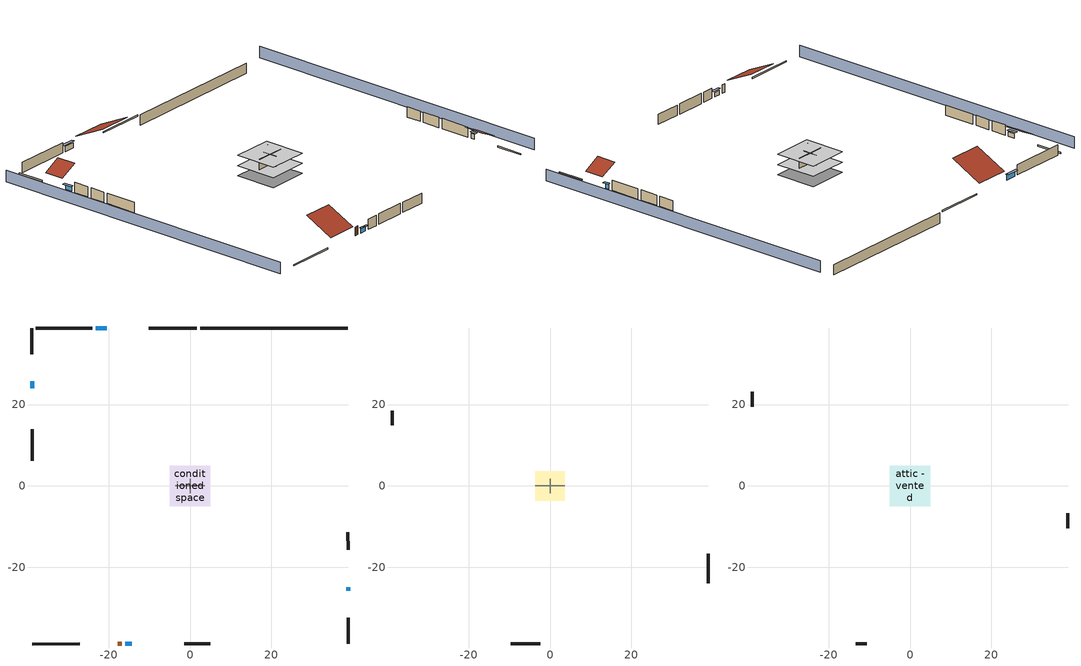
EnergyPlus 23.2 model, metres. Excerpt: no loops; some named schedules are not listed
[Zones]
conditioned space
 floor adiabatic (AdiabaticFloorConstruction): -5.03,-5.03 -5.03,5.03 5.03,5.03 5.03,-5.03 z0.3
 floor foundation (Slab2 construction): -5.03,-5.03 -5.03,5.03 5.03,5.03 5.03,-5.03 z-2.13
 wall outside (RimJoist1 construction): 1.63,38.8 -10.08,38.8 z0.3:0.61
 wall outside (RimJoist2 construction): 38.8,-38.8 38.8,-32.31 z0.3:0.61
 wall outside (RimJoist3 construction): -38.8,-38.8 -27.09,-38.8 z0.3:0.61
 wall outside (RimJoist4 construction): -38.8,38.8 -38.8,32.31 z0.3:0.61
 wall outside (AdiabaticWallConstruction 1): -17.71,-38.8 -16.8,-38.8 z0.3:2.34
 wall outside (AdiabaticWallConstruction): -20.39,38.8 -23.13,38.8 z0.3:1.52; 38.8,-25.71 38.8,-24.83 z0.3:1.49; -15.87,-38.8 -14.25,-38.8 z0.3:1.37; -38.8,25.71 -38.8,24.02 z0.3:1.4
 wall outside (Wall3 construction): -24.06,38.8 -37.87,38.8 z0.3:2.74
 wall outside (Wall4 construction): 38.8,-15.65 38.8,-11.31 z0.3:2.74
 wall outside (Wall7 construction): -1.4,-38.8 4.99,-38.8 z0.3:2.74
 wall outside (Wall8 construction): -38.8,13.93 -38.8,6.26 z0.3:2.74
 wall foundation (FoundationWall1 construction): 38.8,38.8 2.56,38.8 z-2.13:0.3
 wall to garage (Wall5 construction): -3.66,0 3.66,0 z0.3:2.74
 wall to garage (Wall6 construction): 0,-1.83 0,1.83 z0.3:2.74
 window (WindowConstruction): -20.39,38.8 -23.13,38.8 z0.3:1.52
 window (WindowConstruction 1): 38.8,-25.71 38.8,-24.83 z0.3:1.49
 window (WindowConstruction 2): -15.87,-38.8 -14.25,-38.8 z0.3:1.37
 window (WindowConstruction 3): -38.8,25.71 -38.8,24.03 z0.3:1.4
 door (Door): -17.71,-38.8 -16.8,-38.8 z0.3:2.34
 ceiling adiabatic (AdiabaticFloorConstruction): 5.03,-5.03 5.03,5.03 -5.03,5.03 -5.03,-5.03 z0.3
garage
 floor foundation (Slab1 construction): -3.66,-3.66 -3.66,3.66 3.66,3.66 3.66,-3.66 z0
 wall outside (Wall1 construction): 38.8,-23.9 38.8,-16.58 z0.3:2.74
 wall outside (Wall12 construction): -38.8,18.52 -38.8,14.86 z0.3:2.74
 wall outside (Wall2 construction): -9.65,-38.8 -2.33,-38.8 z0.3:2.74
attic - vented
 floor to garage (Floor1 construction): -3.66,-3.66 -3.66,3.66 3.66,3.66 3.66,-3.66 z2.74
 floor to conditioned space (Floor2 construction Reversed): -5.03,-5.03 -5.03,5.03 5.03,5.03 5.03,-5.03 z2.74
 wall outside (Wall10 construction): -38.8,23.1 -38.8,19.45 z0.3:2.74
 wall outside (Wall11 construction): -13.32,-38.8 -10.58,-38.8 z0.3:2.74
 wall outside (Wall9 construction): 38.8,-10.38 38.8,-6.74 z0.3:2.74
 roof outside (Roof1 construction): -19.46,38.8,2.74 -19.46,31.23,6.53 -11.01,31.23,6.53 -11.01,38.8,2.74
 roof outside (Roof2 construction): 38.8,-26.64,2.74 34.56,-26.64,4.86 34.56,-31.38,4.86 38.8,-31.38,2.74
 roof outside (Roof3 construction): -38.8,26.64,2.74 -34.56,26.64,4.86 -34.56,31.38,4.86 -38.8,31.38,2.74
 roof outside (Roof4 construction): -18.64,-38.8,2.74 -18.64,-32.07,6.11 -26.16,-32.07,6.11 -26.16,-38.8,2.74
shading: -43.37,38.8 -43.37,-38.8 / 43.37,-38.8 43.37,38.8 z0:2.74; -23.43,38.8 -20.09,38.8 -20.09,39.41 -23.43,39.41 z1.83; 38.8,-24.52 38.8,-26.02 39.41,-26.02 39.41,-24.52 z1.8; -13.95,-38.8 -16.18,-38.8 -16.18,-39.41 -13.95,-39.41 z1.68; -38.8,23.72 -38.8,26.02 -39.41,26.02 -39.41,23.72 z1.71
[Building]
Building 1: Terrain=Suburbs
[Site:Location]
Minneapolis Crystal_MN_USA: Latitude {deg}=45.07; Longitude {deg}=-93.35; Time Zone {hr}=-6; Elevation {m}=265
[Site:GroundTemperature:Shallow]
0.698574, -1.80529, -2.00581, -0.817597, 3.95241, 8.7002, 12.8163, 15.4237, 15.6452, 13.5245, 9.5134, 4.91126
[Site:WaterMainsTemperature]
Calculation Method=Schedule; Temperature Schedule=mains temperature schedule
[Material] Roughness=Rough; Thermal Absorptance=0.9
Name | Thickness {m} | Conductivity {W/m-K} | Density {kg/m3} | Specific Heat {J/kg-K} | Solar Absorptance | Visible Absorptance
asphalt or fiberglass shingles | 0.00635 | 0.162714 | 1121.4 | 1465.45 | 0.85 | 0.85
ceiling loosefill ins | 0.338667 | 0.0480833 | 16.02 | 1046.75 | 0.7 | 0.7
ceiling stud and cavity | 0.1397 | 1.39189 | 65.682 | 1177.47 | 0.7 | 0.7
ceiling stud and cavity 1 | 0.1397 | 0.0920385 | 65.682 | 1177.47 | 0.7 | 0.7
concrete 4.0 in. | 0.1016 | 1.803125 | 2242.8 | 837.4 | 0.7 | 0.7
concrete 8.0 in. | 0.2032 | 1.803125 | 2242.8 | 837.4 | 0.7 | 0.7
door material | 0.04445 | 0.0612267 | 512.64 | 1214.23 | 0.7 | 0.7
exterior vertical ins; wall rigid ins; wall rigid ins 1; wall rigid ins 2 | 0.051816 | 0.029427 | 32.04 | 1214.23 | 0.7 | 0.7
floor covering | 0.0127 | 0.0450781 | 54.468 | 1339.84 | 0.9 | 0.9
floor covering 1 | 0.0127 | 0.0433444 | 54.468 | 1339.84 | 0.6 | 0.6
floor rigid ins; wall rigid ins 3 | 0.512978 | 0.029427 | 32.04 | 1214.23 | 0.7 | 0.7
floor stud and cavity | 0.1397 | 1.75129 | 37.0049 | 1207.88 | 0.7 | 0.7
furniture material conditioned space 1; furniture material garage 1 | 0.1524 | 0.115458 | 640.8 | 1214.23 | 0.6 | 0.6
gypsum board | 0.0127 | 0.160291 | 801 | 837.4 | 0.6 | 0.6
gypsum board 1 | 0.0127 | 0.160291 | 801 | 837.4 | 0.7 | 0.7
osb sheathing 0.5 in. | 0.0127 | 0.115458 | 512.64 | 1214.23 | 0.6 | 0.6
osb sheathing 0.5 in. 1 | 0.0127 | 0.115458 | 512.64 | 1214.23 | 0.7 | 0.7
osb sheathing 0.75 in. | 0.01905 | 0.115458 | 512.64 | 1214.23 | 0.7 | 0.7
osb sheathing 2.0 in. | 0.0508 | 0.115458 | 512.64 | 1214.23 | 0.7 | 0.7
rim joist stud and cavity | 0.0508 | 0.0316358 | 125.044 | 1163.47 | 0.6 | 0.6
roof rigid ins | 0.00281632 | 0.029427 | 32.04 | 1214.23 | 0.7 | 0.7
vinyl siding | 0.009525 | 0.089435 | 177.822 | 1046.75 | 0.5 | 0.5
wall stud and cavity | 0.1397 | 0.419005 | 139.0536 | 1170.24 | 0.6 | 0.6
wall stud and cavity 1 | 0.1397 | 0.230397 | 139.0536 | 1170.24 | 0.7 | 0.7
wall stud and cavity 2 | 0.1397 | 0.222524 | 139.0536 | 1170.24 | 0.7 | 0.7
wall stud and cavity 3 | 0.0889 | 0.380278 | 52.3479 | 1209.89 | 0.7 | 0.7
wall stud and cavity 4 | 0.0889 | 0.391764 | 83.0341 | 1211.67 | 0.7 | 0.7
wood siding; wood siding 1 | 0.0254 | 0.102417 | 544.68 | 1172.36 | 0.7 | 0.7
[WindowMaterial:SimpleGlazingSystem]
WindowMaterial: U-Factor {W/m2-K}=2.15764; Solar Heat Gain Coefficient=0.44
[Construction]
AdiabaticFloorConstruction: floor stud and cavity, floor rigid ins, osb sheathing 0.75 in., floor covering 1
AdiabaticWallConstruction: wood siding, wall rigid ins 3, wall stud and cavity 3, gypsum board
AdiabaticWallConstruction 1: wood siding 1, wall rigid ins 3, wall stud and cavity 3, gypsum board
Door: door material
Floor1 construction: ceiling stud and cavity
Floor2 construction Reversed: gypsum board, ceiling stud and cavity 1, ceiling loosefill ins
FoundationWall1 construction: concrete 8.0 in., gypsum board 1
furniture construction conditioned space 1: furniture material conditioned space 1
furniture construction garage 1: furniture material garage 1
PartitionWallConstruction: gypsum board, wall stud and cavity 4, gypsum board
RimJoist1 construction; RimJoist2 construction; RimJoist3 construction; RimJoist4 construction: vinyl siding, osb sheathing 2.0 in., rim joist stud and cavity
Roof1 construction; Roof2 construction; Roof3 construction; Roof4 construction: asphalt or fiberglass shingles, roof rigid ins, osb sheathing 0.5 in.
Slab1 construction: concrete 4.0 in.
Slab2 construction: concrete 4.0 in., floor covering
Wall1 construction; Wall10 construction; Wall11 construction; Wall12 construction; Wall2 construction; Wall9 construction: vinyl siding, osb sheathing 0.5 in. 1, wall stud and cavity
Wall3 construction; Wall4 construction; Wall7 construction; Wall8 construction: vinyl siding, wall rigid ins, osb sheathing 0.5 in. 1, wall stud and cavity 1, gypsum board
Wall5 construction: wall rigid ins 1, osb sheathing 0.5 in. 1, wall stud and cavity 2, gypsum board
Wall6 construction: wall rigid ins 2, osb sheathing 0.5 in. 1, wall stud and cavity 2, gypsum board
WindowConstruction; WindowConstruction 1; WindowConstruction 2; WindowConstruction 3: WindowMaterial
[Zone] Multiplier=1; Part of Total Floor Area=Yes
Name | Volume {m3}
attic - vented | 143.458
conditioned space | 493.619
garage | 130.484
[Space]
Name | Zone | Volume {m3}
attic - vented 1 | attic - vented | 143.458
conditioned space 1 | conditioned space | 493.619
garage 1 | garage | 130.484
[ZoneInfiltration:EffectiveLeakageArea] Schedule=Always On Discrete
Name | Zone or Space | Effective Air Leakage Area {cm2} | Stack Coefficient | Wind Coefficient
infil|attic - vented 1 | attic - vented 1 | 5157.15 | 0.000432588 | 3.90351e-05
infil|garage 1 | garage 1 | 135.919 | 0.000145291 | 4.64657e-05
[ZoneMixing]
whole house fan mix: Zone or Space=attic - vented; Schedule=Always On Continuous; Design Flow Rate Calculation Method=Flow/Zone; Design Flow Rate {m3/s}=0; Source Zone or Space=conditioned space
[SurfaceProperty:ExposedFoundationPerimeter] Exposed Perimeter Calculation Method=TotalExposedPerimeter
Name | Total Exposed Perimeter {m}
Slab2 | 36.24072
Slab1 | 18.288
[SurfaceProperty:IncidentSolarMultiplier] Incident Solar Multiplier=1; Incident Solar Multiplier Schedule=trans schedule winter=0.85 summer=0.7
Window1; Window2; Window3; Window4
[InternalMass]
Name | Construction | Zone or ZoneList | Space or SpaceList | Surface Area {m2}
furniture mass conditioned space 1 | furniture construction conditioned space 1 | conditioned space | conditioned space 1 | 80.9743
partition wall mass | PartitionWallConstruction | conditioned space | conditioned space 1 | 202.436
furniture mass garage 1 | furniture construction garage 1 | garage | garage 1 | 5.35122
[Lights] Design Level Calculation Method=LightingLevel; Return Air Fraction=0; Fraction Radiant=0.6; Fraction Visible=0.2; Fraction Replaceable=1
Name | Zone or ZoneList or Space or SpaceList | Schedule | Lighting Level {W}
interior lighting | conditioned space 1 | lighting_interior | 1116.35
garage lighting | garage 1 | lighting_garage | 47.3311
[People]
occupants: Zone or ZoneList or Space or SpaceList=conditioned space 1; Number of People Schedule=occupants; Number of People Calculation Method=People; Number of People=2; Fraction Radiant=0.314171; Sensible Heat Fraction=0.56303; Activity Level Schedule=occupants activity schedule; Carbon Dioxide Generation Rate {m3/s-W}=0; Enable ASHRAE 55 Comfort Warnings=No; Mean Radiant Temperature Calculation Type=ZoneAveraged
[ElectricEquipment] Design Level Calculation Method=EquipmentLevel
Name | Zone or ZoneList or Space or SpaceList | Schedule | Design Level {W} | Fraction Latent | Fraction Radiant | Fraction Lost
ceiling fan | conditioned space 1 | ceiling_fan | 16.713 | 0 | 0.558 | 0
clothes dryer | conditioned space 1 | clothes_dryer | 302.349 | 0.0164787 | 0.0801128 | 0.85
clothes washer | conditioned space 1 | clothes_washer | 169.169 | 0.03 | 0.162 | 0.7
cooking range | conditioned space 1 | cooking_range | 1607.09 | 0.08 | 0.432 | 0.2
dishwasher | conditioned space 1 | dishwasher | 351.758 | 0.3 | 0.18 | 0.4
fridge | conditioned space 1 | fridge schedule | 64.939 | 0 | 0.6 | 0
mech vent bath fan 0 | conditioned space 1 | mech vent bath fan 0 schedule | 30 | 0 | 0 | 1
mech vent house fan | conditioned space 1 | mech vent house fan schedule | 0 | 0 | 0 | 1
mech vent house fan cfis | conditioned space 1 | mech vent house fan cfis schedule | 0 | 0 | 0 | 0
mech vent range fan 0 | conditioned space 1 | mech vent range fan 0 schedule | 30 | 0 | 0 | 1
misc plug loads | conditioned space 1 | plug_loads_other | 466.298 | 0.021 | 0.558 | 0.049
whole house fan | conditioned space 1 | Always On Discrete | 0 | 0 | 0 | 1
freezer | garage 1 | freezer schedule | 47.9573 | 0 | 0.6 | 0
[OtherEquipment] Zone or ZoneList or Space or SpaceList=conditioned space 1; Design Level Calculation Method=EquipmentLevel
Name | Fuel Type | Schedule | Design Level {W} | Fraction Latent | Fraction Radiant | Fraction Lost
clothes dryer 1 | NaturalGas | clothes_dryer | 4016.75 | 0.0164787 | 0.0801128 | 0.85
mech vent house fan latent load equip | None | Always On Discrete | 0 | 1 | 0 | 0
mech vent house fan sensible load equip | None | Always On Discrete | 0 | 0 | 0 | 0
water heater energy adjustment1 | NaturalGas | Always On Discrete | 0.01 | 0 | 0 | 1
water latent | None | hot_water_fixtures | 261.619 | 1 | 0 | 0
water sensible | None | hot_water_fixtures | -257.836 | 0 | 0.6 | 0
[ZoneInfiltration:DesignFlowRate] Zone or ZoneList or Space or SpaceList=conditioned space 1; Schedule=Always On Discrete; Design Flow Rate Calculation Method=Flow/Zone; Design Flow Rate {m3/s}=0
infil flow; natural vent flow; whole house fan flow
[Foundation:Kiva] Wall Depth Below Slab {m}=0.2032
Name | Initial Indoor Air Temperature {C} | Wall Height Above Grade {m} | Custom Block Material Name 1 | Custom Block Depth 1 {m} | Custom Block X Position 1 {m} | Custom Block Z Position 1 {m}
Foundation Kiva 1 | -4.81335 | 0.1016
Foundation Kiva 2 | 20 | 0.3048 | exterior vertical ins | 2.4384 | 0.2159 | 0
[Foundation:Kiva:Settings]
Soil Conductivity {W/m-K}=1.9041; Soil Density {kg/m3}=1842.3; Soil Specific Heat {J/kg-K}=418.7; Ground Solar Absorptivity=0.9; Ground Thermal Absorptivity=0.9; Ground Surface Roughness {m}=0.03; Far-Field Width {m}=40; Deep-Ground Boundary Condition=ZeroFlux; Deep-Ground Depth {m}=40; Minimum Cell Dimension {m}=0.2; Maximum Cell Growth Coefficient=3; Simulation Timestep=Timestep
[Exterior:Lights]
exterior lighting: Schedule=exterior lighting schedule; Design Level {W}=75.5506
[Schedule:Constant]
Name | Hourly Value
Always On Continuous; mech vent house fan schedule; mech vent house fan cfis schedule; Always On Discrete | 1
occupants activity schedule | 117.228
[Schedule:Week:Daily]
trans schedule winter=0.85 summer=0.7 Week Rule - Jan1-May26: trans schedule winter=0.85 summer=0.7 allday1, trans schedule winter=0.85 summer=0.7 allday1, trans schedule winter=0.85 summer=0.7 allday1, trans schedule winter=0.85 summer=0.7 allday1, trans schedule winter=0.85 summer=0.7 allday1, trans schedule winter=0.85 summer=0.7 allday1, trans schedule winter=0.85 summer=0.7 allday1, trans schedule winter=0.85 summer=0.7 default day, trans schedule winter=0.85 summer=0.7 default day, trans schedule winter=0.85 summer=0.7 default day, trans schedule winter=0.85 summer=0.7 default day, trans schedule winter=0.85 summer=0.7 default day
trans schedule winter=0.85 summer=0.7 Week Rule - May27-Jun2: trans schedule winter=0.85 summer=0.7 allday1, trans schedule winter=0.85 summer=0.7 allday1, trans schedule winter=0.85 summer=0.7 allday1, trans schedule winter=0.85 summer=0.7 allday1, trans schedule winter=0.85 summer=0.7 allday1, trans schedule winter=0.85 summer=0.7 allday152, trans schedule winter=0.85 summer=0.7 allday152, trans schedule winter=0.85 summer=0.7 default day, trans schedule winter=0.85 summer=0.7 default day, trans schedule winter=0.85 summer=0.7 default day, trans schedule winter=0.85 summer=0.7 default day, trans schedule winter=0.85 summer=0.7 default day
trans schedule winter=0.85 summer=0.7 Week Rule - Jun3-Sep29: trans schedule winter=0.85 summer=0.7 allday152, trans schedule winter=0.85 summer=0.7 allday152, trans schedule winter=0.85 summer=0.7 allday152, trans schedule winter=0.85 summer=0.7 allday152, trans schedule winter=0.85 summer=0.7 allday152, trans schedule winter=0.85 summer=0.7 allday152, trans schedule winter=0.85 summer=0.7 allday152, trans schedule winter=0.85 summer=0.7 default day, trans schedule winter=0.85 summer=0.7 default day, trans schedule winter=0.85 summer=0.7 default day, trans schedule winter=0.85 summer=0.7 default day, trans schedule winter=0.85 summer=0.7 default day
trans schedule winter=0.85 summer=0.7 Week Rule - Sep30-Oct6: trans schedule winter=0.85 summer=0.7 allday152, trans schedule winter=0.85 summer=0.7 allday274, trans schedule winter=0.85 summer=0.7 allday274, trans schedule winter=0.85 summer=0.7 allday274, trans schedule winter=0.85 summer=0.7 allday274, trans schedule winter=0.85 summer=0.7 allday274, trans schedule winter=0.85 summer=0.7 allday274, trans schedule winter=0.85 summer=0.7 default day, trans schedule winter=0.85 summer=0.7 default day, trans schedule winter=0.85 summer=0.7 default day, trans schedule winter=0.85 summer=0.7 default day, trans schedule winter=0.85 summer=0.7 default day
trans schedule winter=0.85 summer=0.7 Week Rule - Oct7-Dec31: trans schedule winter=0.85 summer=0.7 allday274, trans schedule winter=0.85 summer=0.7 allday274, trans schedule winter=0.85 summer=0.7 allday274, trans schedule winter=0.85 summer=0.7 allday274, trans schedule winter=0.85 summer=0.7 allday274, trans schedule winter=0.85 summer=0.7 allday274, trans schedule winter=0.85 summer=0.7 allday274, trans schedule winter=0.85 summer=0.7 default day, trans schedule winter=0.85 summer=0.7 default day, trans schedule winter=0.85 summer=0.7 default day, trans schedule winter=0.85 summer=0.7 default day, trans schedule winter=0.85 summer=0.7 default day
fridge schedule Week Rule - Jan1-Jan27: fridge schedule allday1, fridge schedule allday1, fridge schedule allday1, fridge schedule allday1, fridge schedule allday1, fridge schedule allday1, fridge schedule allday1, fridge schedule default day, fridge schedule default day, fridge schedule default day, fridge schedule default day, fridge schedule default day
fridge schedule Week Rule - Jan28-Feb3: fridge schedule allday1, fridge schedule allday1, fridge schedule allday1, fridge schedule allday1, fridge schedule allday2, fridge schedule allday2, fridge schedule allday2, fridge schedule default day, fridge schedule default day, fridge schedule default day, fridge schedule default day, fridge schedule default day
fridge schedule Week Rule - Feb4-Feb24: fridge schedule allday2, fridge schedule allday2, fridge schedule allday2, fridge schedule allday2, fridge schedule allday2, fridge schedule allday2, fridge schedule allday2, fridge schedule default day, fridge schedule default day, fridge schedule default day, fridge schedule default day, fridge schedule default day
fridge schedule Week Rule - Feb25-Mar3: fridge schedule allday2, fridge schedule allday2, fridge schedule allday2, fridge schedule allday2, fridge schedule allday3, fridge schedule allday3, fridge schedule allday3, fridge schedule default day, fridge schedule default day, fridge schedule default day, fridge schedule default day, fridge schedule default day
fridge schedule Week Rule - Mar4-May26: fridge schedule allday3, fridge schedule allday3, fridge schedule allday3, fridge schedule allday3, fridge schedule allday3, fridge schedule allday3, fridge schedule allday3, fridge schedule default day, fridge schedule default day, fridge schedule default day, fridge schedule default day, fridge schedule default day
fridge schedule Week Rule - May27-Jun2: fridge schedule allday3, fridge schedule allday3, fridge schedule allday3, fridge schedule allday3, fridge schedule allday3, fridge schedule allday6, fridge schedule allday6, fridge schedule default day, fridge schedule default day, fridge schedule default day, fridge schedule default day, fridge schedule default day
fridge schedule Week Rule - Jun3-Sep29: fridge schedule allday6, fridge schedule allday6, fridge schedule allday6, fridge schedule allday6, fridge schedule allday6, fridge schedule allday6, fridge schedule allday6, fridge schedule default day, fridge schedule default day, fridge schedule default day, fridge schedule default day, fridge schedule default day
fridge schedule Week Rule - Sep30-Oct6: fridge schedule allday6, fridge schedule allday10, fridge schedule allday10, fridge schedule allday10, fridge schedule allday10, fridge schedule allday10, fridge schedule allday10, fridge schedule default day, fridge schedule default day, fridge schedule default day, fridge schedule default day, fridge schedule default day
fridge schedule Week Rule - Oct7-Oct27: fridge schedule allday10, fridge schedule allday10, fridge schedule allday10, fridge schedule allday10, fridge schedule allday10, fridge schedule allday10, fridge schedule allday10, fridge schedule default day, fridge schedule default day, fridge schedule default day, fridge schedule default day, fridge schedule default day
fridge schedule Week Rule - Oct28-Nov3: fridge schedule allday10, fridge schedule allday10, fridge schedule allday10, fridge schedule allday10, fridge schedule allday11, fridge schedule allday11, fridge schedule allday11, fridge schedule default day, fridge schedule default day, fridge schedule default day, fridge schedule default day, fridge schedule default day
fridge schedule Week Rule - Nov4-Nov24: fridge schedule allday11, fridge schedule allday11, fridge schedule allday11, fridge schedule allday11, fridge schedule allday11, fridge schedule allday11, fridge schedule allday11, fridge schedule default day, fridge schedule default day, fridge schedule default day, fridge schedule default day, fridge schedule default day
fridge schedule Week Rule - Nov25-Dec1: fridge schedule allday11, fridge schedule allday11, fridge schedule allday11, fridge schedule allday11, fridge schedule allday11, fridge schedule allday11, fridge schedule allday12, fridge schedule default day, fridge schedule default day, fridge schedule default day, fridge schedule default day, fridge schedule default day
fridge schedule Week Rule - Dec2-Dec31: fridge schedule allday12, fridge schedule allday12, fridge schedule allday12, fridge schedule allday12, fridge schedule allday12, fridge schedule allday12, fridge schedule allday12, fridge schedule default day, fridge schedule default day, fridge schedule default day, fridge schedule default day, fridge schedule default day
mech vent bath fan 0 schedule Week Rule - Jan1-Dec31: mech vent bath fan 0 schedule allday1, mech vent bath fan 0 schedule allday1, mech vent bath fan 0 schedule allday1, mech vent bath fan 0 schedule allday1, mech vent bath fan 0 schedule allday1, mech vent bath fan 0 schedule allday1, mech vent bath fan 0 schedule allday1, mech vent bath fan 0 schedule default day, mech vent bath fan 0 schedule default day, mech vent bath fan 0 schedule default day, mech vent bath fan 0 schedule default day, mech vent bath fan 0 schedule default day
mech vent range fan 0 schedule Week Rule - Jan1-Dec31: mech vent range fan 0 schedule allday1, mech vent range fan 0 schedule allday1, mech vent range fan 0 schedule allday1, mech vent range fan 0 schedule allday1, mech vent range fan 0 schedule allday1, mech vent range fan 0 schedule allday1, mech vent range fan 0 schedule allday1, mech vent range fan 0 schedule default day, mech vent range fan 0 schedule default day, mech vent range fan 0 schedule default day, mech vent range fan 0 schedule default day, mech vent range fan 0 schedule default day
freezer schedule Week Rule - Jan1-Jan27: freezer schedule allday1, freezer schedule allday1, freezer schedule allday1, freezer schedule allday1, freezer schedule allday1, freezer schedule allday1, freezer schedule allday1, freezer schedule default day, freezer schedule default day, freezer schedule default day, freezer schedule default day, freezer schedule default day
freezer schedule Week Rule - Jan28-Feb3: freezer schedule allday1, freezer schedule allday1, freezer schedule allday1, freezer schedule allday1, freezer schedule allday2, freezer schedule allday2, freezer schedule allday2, freezer schedule default day, freezer schedule default day, freezer schedule default day, freezer schedule default day, freezer schedule default day
freezer schedule Week Rule - Feb4-Feb24: freezer schedule allday2, freezer schedule allday2, freezer schedule allday2, freezer schedule allday2, freezer schedule allday2, freezer schedule allday2, freezer schedule allday2, freezer schedule default day, freezer schedule default day, freezer schedule default day, freezer schedule default day, freezer schedule default day
freezer schedule Week Rule - Feb25-Mar3: freezer schedule allday2, freezer schedule allday2, freezer schedule allday2, freezer schedule allday2, freezer schedule allday3, freezer schedule allday3, freezer schedule allday3, freezer schedule default day, freezer schedule default day, freezer schedule default day, freezer schedule default day, freezer schedule default day
freezer schedule Week Rule - Mar4-May26: freezer schedule allday3, freezer schedule allday3, freezer schedule allday3, freezer schedule allday3, freezer schedule allday3, freezer schedule allday3, freezer schedule allday3, freezer schedule default day, freezer schedule default day, freezer schedule default day, freezer schedule default day, freezer schedule default day
freezer schedule Week Rule - May27-Jun2: freezer schedule allday3, freezer schedule allday3, freezer schedule allday3, freezer schedule allday3, freezer schedule allday3, freezer schedule allday6, freezer schedule allday6, freezer schedule default day, freezer schedule default day, freezer schedule default day, freezer schedule default day, freezer schedule default day
freezer schedule Week Rule - Jun3-Sep29: freezer schedule allday6, freezer schedule allday6, freezer schedule allday6, freezer schedule allday6, freezer schedule allday6, freezer schedule allday6, freezer schedule allday6, freezer schedule default day, freezer schedule default day, freezer schedule default day, freezer schedule default day, freezer schedule default day
freezer schedule Week Rule - Sep30-Oct6: freezer schedule allday6, freezer schedule allday10, freezer schedule allday10, freezer schedule allday10, freezer schedule allday10, freezer schedule allday10, freezer schedule allday10, freezer schedule default day, freezer schedule default day, freezer schedule default day, freezer schedule default day, freezer schedule default day
freezer schedule Week Rule - Oct7-Oct27: freezer schedule allday10, freezer schedule allday10, freezer schedule allday10, freezer schedule allday10, freezer schedule allday10, freezer schedule allday10, freezer schedule allday10, freezer schedule default day, freezer schedule default day, freezer schedule default day, freezer schedule default day, freezer schedule default day
freezer schedule Week Rule - Oct28-Nov3: freezer schedule allday10, freezer schedule allday10, freezer schedule allday10, freezer schedule allday10, freezer schedule allday11, freezer schedule allday11, freezer schedule allday11, freezer schedule default day, freezer schedule default day, freezer schedule default day, freezer schedule default day, freezer schedule default day
freezer schedule Week Rule - Nov4-Nov24: freezer schedule allday11, freezer schedule allday11, freezer schedule allday11, freezer schedule allday11, freezer schedule allday11, freezer schedule allday11, freezer schedule allday11, freezer schedule default day, freezer schedule default day, freezer schedule default day, freezer schedule default day, freezer schedule default day
freezer schedule Week Rule - Nov25-Dec1: freezer schedule allday11, freezer schedule allday11, freezer schedule allday11, freezer schedule allday11, freezer schedule allday11, freezer schedule allday11, freezer schedule allday12, freezer schedule default day, freezer schedule default day, freezer schedule default day, freezer schedule default day, freezer schedule default day
freezer schedule Week Rule - Dec2-Dec31: freezer schedule allday12, freezer schedule allday12, freezer schedule allday12, freezer schedule allday12, freezer schedule allday12, freezer schedule allday12, freezer schedule allday12, freezer schedule default day, freezer schedule default day, freezer schedule default day, freezer schedule default day, freezer schedule default day
exterior lighting schedule Week Rule - Jan1-Jan6: exterior lighting schedule weekday1, exterior lighting schedule weekday1, exterior lighting schedule weekday1, exterior lighting schedule weekday1, exterior lighting schedule weekday1, exterior lighting schedule weekday1, exterior lighting schedule weekend1, exterior lighting schedule default day, exterior lighting schedule default day, exterior lighting schedule default day, exterior lighting schedule default day, exterior lighting schedule default day
exterior lighting schedule Week Rule - Jan7-Jan27: exterior lighting schedule weekend1, exterior lighting schedule weekday1, exterior lighting schedule weekday1, exterior lighting schedule weekday1, exterior lighting schedule weekday1, exterior lighting schedule weekday1, exterior lighting schedule weekend1, exterior lighting schedule default day, exterior lighting schedule default day, exterior lighting schedule default day, exterior lighting schedule default day, exterior lighting schedule default day
exterior lighting schedule Week Rule - Jan28-Feb3: exterior lighting schedule weekend1, exterior lighting schedule weekday1, exterior lighting schedule weekday1, exterior lighting schedule weekday1, exterior lighting schedule weekday2, exterior lighting schedule weekday2, exterior lighting schedule weekend2, exterior lighting schedule default day, exterior lighting schedule default day, exterior lighting schedule default day, exterior lighting schedule default day, exterior lighting schedule default day
exterior lighting schedule Week Rule - Feb4-Feb24: exterior lighting schedule weekend2, exterior lighting schedule weekday2, exterior lighting schedule weekday2, exterior lighting schedule weekday2, exterior lighting schedule weekday2, exterior lighting schedule weekday2, exterior lighting schedule weekend2, exterior lighting schedule default day, exterior lighting schedule default day, exterior lighting schedule default day, exterior lighting schedule default day, exterior lighting schedule default day
exterior lighting schedule Week Rule - Feb25-Mar3: exterior lighting schedule weekend2, exterior lighting schedule weekday2, exterior lighting schedule weekday2, exterior lighting schedule weekday2, exterior lighting schedule weekday3, exterior lighting schedule weekday3, exterior lighting schedule weekend3, exterior lighting schedule default day, exterior lighting schedule default day, exterior lighting schedule default day, exterior lighting schedule default day, exterior lighting schedule default day
exterior lighting schedule Week Rule - Mar4-Mar31: exterior lighting schedule weekend3, exterior lighting schedule weekday3, exterior lighting schedule weekday3, exterior lighting schedule weekday3, exterior lighting schedule weekday3, exterior lighting schedule weekday3, exterior lighting schedule weekend3, exterior lighting schedule default day, exterior lighting schedule default day, exterior lighting schedule default day, exterior lighting schedule default day, exterior lighting schedule default day
exterior lighting schedule Week Rule - Apr1-Apr28: exterior lighting schedule weekend4, exterior lighting schedule weekday4, exterior lighting schedule weekday4, exterior lighting schedule weekday4, exterior lighting schedule weekday4, exterior lighting schedule weekday4, exterior lighting schedule weekend4, exterior lighting schedule default day, exterior lighting schedule default day, exterior lighting schedule default day, exterior lighting schedule default day, exterior lighting schedule default day
exterior lighting schedule Week Rule - Apr29-May5: exterior lighting schedule weekend4, exterior lighting schedule weekday4, exterior lighting schedule weekday5, exterior lighting schedule weekday5, exterior lighting schedule weekday5, exterior lighting schedule weekday5, exterior lighting schedule weekend5, exterior lighting schedule default day, exterior lighting schedule default day, exterior lighting schedule default day, exterior lighting schedule default day, exterior lighting schedule default day
exterior lighting schedule Week Rule - May6-May26: exterior lighting schedule weekend5, exterior lighting schedule weekday5, exterior lighting schedule weekday5, exterior lighting schedule weekday5, exterior lighting schedule weekday5, exterior lighting schedule weekday5, exterior lighting schedule weekend5, exterior lighting schedule default day, exterior lighting schedule default day, exterior lighting schedule default day, exterior lighting schedule default day, exterior lighting schedule default day
exterior lighting schedule Week Rule - May27-Jun2: exterior lighting schedule weekend5, exterior lighting schedule weekday5, exterior lighting schedule weekday5, exterior lighting schedule weekday5, exterior lighting schedule weekday5, exterior lighting schedule weekday6, exterior lighting schedule weekend6, exterior lighting schedule default day, exterior lighting schedule default day, exterior lighting schedule default day, exterior lighting schedule default day, exterior lighting schedule default day
exterior lighting schedule Week Rule - Jun3-Jun30: exterior lighting schedule weekend6, exterior lighting schedule weekday6, exterior lighting schedule weekday6, exterior lighting schedule weekday6, exterior lighting schedule weekday6, exterior lighting schedule weekday6, exterior lighting schedule weekend6, exterior lighting schedule default day, exterior lighting schedule default day, exterior lighting schedule default day, exterior lighting schedule default day, exterior lighting schedule default day
exterior lighting schedule Week Rule - Jul1-Aug25: exterior lighting schedule weekend7, exterior lighting schedule weekday7, exterior lighting schedule weekday7, exterior lighting schedule weekday7, exterior lighting schedule weekday7, exterior lighting schedule weekday7, exterior lighting schedule weekend7, exterior lighting schedule default day, exterior lighting schedule default day, exterior lighting schedule default day, exterior lighting schedule default day, exterior lighting schedule default day
exterior lighting schedule Week Rule - Aug26-Sep1: exterior lighting schedule weekend7, exterior lighting schedule weekday7, exterior lighting schedule weekday7, exterior lighting schedule weekday7, exterior lighting schedule weekday7, exterior lighting schedule weekday7, exterior lighting schedule weekend9, exterior lighting schedule default day, exterior lighting schedule default day, exterior lighting schedule default day, exterior lighting schedule default day, exterior lighting schedule default day
[Schedule:Year]
trans schedule winter=0.85 summer=0.7: trans schedule winter=0.85 summer=0.7 Week Rule - Jan1-May26, 1, 1, 5, 26, trans schedule winter=0.85 summer=0.7 Week Rule - May27-Jun2, 5, 27, 6, 2, trans schedule winter=0.85 summer=0.7 Week Rule - Jun3-Sep29, 6, 3, 9, 29, trans schedule winter=0.85 summer=0.7 Week Rule - Sep30-Oct6, 9, 30, 10, 6, trans schedule winter=0.85 summer=0.7 Week Rule - Oct7-Dec31, 10, 7, 12, 31
fridge schedule: fridge schedule Week Rule - Jan1-Jan27, 1, 1, 1, 27, fridge schedule Week Rule - Jan28-Feb3, 1, 28, 2, 3, fridge schedule Week Rule - Feb4-Feb24, 2, 4, 2, 24, fridge schedule Week Rule - Feb25-Mar3, 2, 25, 3, 3, fridge schedule Week Rule - Mar4-May26, 3, 4, 5, 26, fridge schedule Week Rule - May27-Jun2, 5, 27, 6, 2, fridge schedule Week Rule - Jun3-Sep29, 6, 3, 9, 29, fridge schedule Week Rule - Sep30-Oct6, 9, 30, 10, 6, fridge schedule Week Rule - Oct7-Oct27, 10, 7, 10, 27, fridge schedule Week Rule - Oct28-Nov3, 10, 28, 11, 3, fridge schedule Week Rule - Nov4-Nov24, 11, 4, 11, 24, fridge schedule Week Rule - Nov25-Dec1, 11, 25, 12, 1, fridge schedule Week Rule - Dec2-Dec31, 12, 2, 12, 31
mech vent bath fan 0 schedule: mech vent bath fan 0 schedule Week Rule - Jan1-Dec31, 1, 1, 12, 31
mech vent range fan 0 schedule: mech vent range fan 0 schedule Week Rule - Jan1-Dec31, 1, 1, 12, 31
freezer schedule: freezer schedule Week Rule - Jan1-Jan27, 1, 1, 1, 27, freezer schedule Week Rule - Jan28-Feb3, 1, 28, 2, 3, freezer schedule Week Rule - Feb4-Feb24, 2, 4, 2, 24, freezer schedule Week Rule - Feb25-Mar3, 2, 25, 3, 3, freezer schedule Week Rule - Mar4-May26, 3, 4, 5, 26, freezer schedule Week Rule - May27-Jun2, 5, 27, 6, 2, freezer schedule Week Rule - Jun3-Sep29, 6, 3, 9, 29, freezer schedule Week Rule - Sep30-Oct6, 9, 30, 10, 6, freezer schedule Week Rule - Oct7-Oct27, 10, 7, 10, 27, freezer schedule Week Rule - Oct28-Nov3, 10, 28, 11, 3, freezer schedule Week Rule - Nov4-Nov24, 11, 4, 11, 24, freezer schedule Week Rule - Nov25-Dec1, 11, 25, 12, 1, freezer schedule Week Rule - Dec2-Dec31, 12, 2, 12, 31
exterior lighting schedule: exterior lighting schedule Week Rule - Jan1-Jan6, 1, 1, 1, 6, exterior lighting schedule Week Rule - Jan7-Jan27, 1, 7, 1, 27, exterior lighting schedule Week Rule - Jan28-Feb3, 1, 28, 2, 3, exterior lighting schedule Week Rule - Feb4-Feb24, 2, 4, 2, 24, exterior lighting schedule Week Rule - Feb25-Mar3, 2, 25, 3, 3, exterior lighting schedule Week Rule - Mar4-Mar31, 3, 4, 3, 31, exterior lighting schedule Week Rule - Apr1-Apr28, 4, 1, 4, 28, exterior lighting schedule Week Rule - Apr29-May5, 4, 29, 5, 5, exterior lighting schedule Week Rule - May6-May26, 5, 6, 5, 26, exterior lighting schedule Week Rule - May27-Jun2, 5, 27, 6, 2, exterior lighting schedule Week Rule - Jun3-Jun30, 6, 3, 6, 30, exterior lighting schedule Week Rule - Jul1-Aug25, 7, 1, 8, 25, exterior lighting schedule Week Rule - Aug26-Sep1, 8, 26, 9, 1, exterior lighting schedule Week Rule - Sep2-Sep29, 9, 2, 9, 29, exterior lighting schedule Week Rule - Sep30-Oct6, 9, 30, 10, 6, exterior lighting schedule Week Rule - Oct7-Oct27, 10, 7, 10, 27, exterior lighting schedule Week Rule - Oct28-Nov3, 10, 28, 11, 3, exterior lighting schedule Week Rule - Nov4-Nov24, 11, 4, 11, 24, exterior lighting schedule Week Rule - Nov25-Dec1, 11, 25, 12, 1, exterior lighting schedule Week Rule - Dec2-Dec31, 12, 2, 12, 31
[Schedule:File] File=in.schedules.csv; Rows to Skip at Top=1; Number of Hours of Data=8760; Column Separator=Comma; Interpolate to Timestep=No; Minutes per Item=60; Adjust Schedule for Daylight Savings=Yes
Name | Column Number
lighting_interior | 2
occupants | 1
ceiling_fan | 8
clothes_dryer | 7
clothes_washer | 6
cooking_range | 4
dishwasher | 5
plug_loads_other | 9
hot_water_fixtures | 13
lighting_garage | 3
[Schedule:Compact]
mains temperature schedule: Through: 01/01, For: AllDays, Until: 24:00, 5.64167, Through: 01/02, For: AllDays, Until: 24:00, 5.55778, Through: 01/03, For: AllDays, Until: 24:00, 5.47556, Through: 01/04, For: AllDays, Until: 24:00, 5.395, Through: 01/05, For: AllDays, Until: 24:00, 5.31556, Through: 01/06, For: AllDays, Until: 24:00, 5.23722, Through: 01/07, For: AllDays, Until: 24:00, 5.16056, Through: 01/08, For: AllDays, Until: 24:00, 5.08556, Through: 01/09, For: AllDays, Until: 24:00, 5.01167, Through: 01/10, For: AllDays, Until: 24:00, 4.93944, Through: 01/11, For: AllDays, Until: 24:00, 4.86833, Through: 01/12, For: AllDays, Until: 24:00, 4.79944, Through: 01/13, For: AllDays, Until: 24:00, 4.73167, Through: 01/14, For: AllDays, Until: 24:00, 4.665, Through: 01/15, For: AllDays, Until: 24:00, 4.60056, Through: 01/16, For: AllDays, Until: 24:00, 4.53778, Through: 01/17, For: AllDays, Until: 24:00, 4.47611, Through: 01/18, For: AllDays, Until: 24:00, 4.41611, Through: 01/19, For: AllDays, Until: 24:00, 4.35833, Through: 01/20, For: AllDays, Until: 24:00, 4.30167, Through: 01/21, For: AllDays, Until: 24:00, 4.24722, Through: 01/22, For: AllDays, Until: 24:00, 4.19389, Through: 01/23, For: AllDays, Until: 24:00, 4.14278, Through: 01/24, For: AllDays, Until: 24:00, 4.09278, Through: 01/25, For: AllDays, Until: 24:00, 4.045, Through: 01/26, For: AllDays, Until: 24:00, 3.99889, Through: 01/27, For: AllDays, Until: 24:00, 3.95444, Through: 01/28, For: AllDays, Until: 24:00, 3.91222, Through: 01/29, For: AllDays, Until: 24:00, 3.87111, Through: 01/30, For: AllDays, Until: 24:00, 3.83222, Through: 01/31, For: AllDays, Until: 24:00, 3.795, Through: 02/01, For: AllDays, Until: 24:00, 3.76, Through: 02/02, For: AllDays, Until: 24:00, 3.72667, Through: 02/03, For: AllDays, Until: 24:00, 3.695, Through: 02/04, For: AllDays, Until: 24:00, 3.665, Through: 02/05, For: AllDays, Until: 24:00, 3.63722, Through: 02/06, For: AllDays, Until: 24:00, 3.61167, Through: 02/07, For: AllDays, Until: 24:00, 3.58722, Through: 02/08, For: AllDays, Until: 24:00, 3.565, Through: 02/09, For: AllDays, Until: 24:00, 3.545, Through: 02/10, For: AllDays, Until: 24:00, 3.52667, Through: 02/11, For: AllDays, Until: 24:00, 3.51, Through: 02/12, For: AllDays, Until: 24:00, 3.49556, Through: 02/13, For: AllDays, Until: 24:00, 3.48278, Through: 02/14, For: AllDays, Until: 24:00, 3.47222, Through: 02/15, For: AllDays, Until: 24:00, 3.46333, Through: 02/16, For: AllDays, Until: 24:00, 3.45667, Through: 02/17, For: AllDays, Until: 24:00, 3.45167, Through: 02/18, For: AllDays, Until: 24:00, 3.44889, Through: 02/19, For: AllDays, Until: 24:00, 3.44778, Through: 02/20, For: AllDays, Until: 24:00, 3.44889, Through: 02/21, For: AllDays, Until: 24:00, 3.45167, Through: 02/22, For: AllDays, Until: 24:00, 3.45667, Through: 02/23, For: AllDays, Until: 24:00, 3.46333, Through: 02/24, For: AllDays, Until: 24:00, 3.47222, Through: 02/25, For: AllDays, Until: 24:00, 3.48278, Through: 02/26, For: AllDays, Until: 24:00, 3.495, Through: 02/27, For: AllDays, Until: 24:00, 3.51, Through: 02/28, For: AllDays, Until: 24:00, 3.52611, Through: 03/01, For: AllDays, Until: 24:00, 3.54444, Through: 03/02, For: AllDays, Until: 24:00, 3.56444, Through: 03/03, For: AllDays, Until: 24:00, 3.58667, Through: 03/04, For: AllDays, Until: 24:00, 3.61056, Through: 03/05, For: AllDays, Until: 24:00, 3.63667, Through: 03/06, For: AllDays, Until: 24:00, 3.66444, Through: 03/07, For: AllDays, Until: 24:00, 3.69444, Through: 03/08, For: AllDays, Until: 24:00, 3.72556, Through: 03/09, For: AllDays, Until: 24:00, 3.75889, Through: 03/10, For: AllDays, Until: 24:00, 3.79444, Through: 03/11, For: AllDays, Until: 24:00, 3.83167, Through: 03/12, For: AllDays, Until: 24:00, 3.87056, Through: 03/13, For: AllDays, Until: 24:00, 3.91111, Through: 03/14, For: AllDays, Until: 24:00, 3.95333, Through: 03/15, For: AllDays, Until: 24:00, 3.99778, Through: 03/16, For: AllDays, Until: 24:00, 4.04389, Through: 03/17, For: AllDays, Until: 24:00, 4.09167, Through: 03/18, For: AllDays, Until: 24:00, 4.14111, Through: 03/19, For: AllDays, Until: 24:00, 4.19278, Through: 03/20, For: AllDays, Until: 24:00, 4.24556, Through: 03/21, For: AllDays, Until: 24:00, 4.30056, Through: 03/22, For: AllDays, Until: 24:00, 4.35667, Through: 03/23, For: AllDays, Until: 24:00, 4.415, Through: 03/24, For: AllDays, Until: 24:00, 4.475, Through: 03/25, For: AllDays, Until: 24:00, 4.53611, Through: 03/26, For: AllDays, Until: 24:00, 4.59889, Through: 03/27, For: AllDays, Until: 24:00, 4.66389, Through: 03/28, For: AllDays, Until: 24:00, 4.73, Through: 03/29, For: AllDays, Until: 24:00, 4.79778, Through: 03/30, For: AllDays, Until: 24:00, 4.86667, Through: 03/31, For: AllDays, Until: 24:00, 4.93778, Through: 04/01, For: AllDays, Until: 24:00, 5.01, Through: 04/02, For: AllDays, Until: 24:00, 5.08389, Through: 04/03, For: AllDays, Until: 24:00, 5.15889, Through: 04/04, For: AllDays, Until: 24:00, 5.23556, Through: 04/05, For: AllDays, Until: 24:00, 5.31389, Through: 04/06, For: AllDays, Until: 24:00, 5.39333, Through: 04/07, For: AllDays, Until: 24:00, 5.47389, Through: 04/08, For: AllDays, Until: 24:00, 5.55611, Through: 04/09, For: AllDays, Until: 24:00, 5.63944, Through: 04/10, For: AllDays, Until: 24:00, 5.72444, Through: 04/11, For: AllDays, Until: 24:00, 5.81056, Through: 04/12, For: AllDays, Until: 24:00, 5.89778, Through: 04/13, For: AllDays, Until: 24:00, 5.98611, Through: 04/14, For: AllDays, Until: 24:00, 6.07556, Through: 04/15, For: AllDays, Until: 24:00, 6.16667, Through: 04/16, For: AllDays, Until: 24:00, 6.25833, Through: 04/17, For: AllDays, Until: 24:00, 6.35167, Through: 04/18, For: AllDays, Until: 24:00, 6.44556, Through: 04/19, For: AllDays, Until: 24:00, 6.54056, Through: 04/20, For: AllDays, Until: 24:00, 6.63722, Through: 04/21, For: AllDays, Until: 24:00, 6.73444, Through: 04/22, For: AllDays, Until: 24:00, 6.83222, Through: 04/23, For: AllDays, Until: 24:00, 6.93167, Through: 04/24, For: AllDays, Until: 24:00, 7.03167, Through: 04/25, For: AllDays, Until: 24:00, 7.13222, Through: 04/26, For: AllDays, Until: 24:00, 7.23389, Through: 04/27, For: AllDays, Until: 24:00, 7.33667, Through: 04/28, For: AllDays, Until: 24:00, 7.44, Through: 04/29, For: AllDays, Until: 24:00, 7.54389, Through: 04/30, For: AllDays, Until: 24:00, 7.64889, Through: 05/01, For: AllDays, Until: 24:00, 7.75444, Through: 05/02, For: AllDays, Until: 24:00, 7.86056, Through: 05/03, For: AllDays, Until: 24:00, 7.96722, Through: 05/04, For: AllDays, Until: 24:00, 8.075, Through: 05/05, For: AllDays, Until: 24:00, 8.18278, Through: 05/06, For: AllDays, Until: 24:00, 8.29111, Through: 05/07, For: AllDays, Until: 24:00, 8.4, Through: 05/08, For: AllDays, Until: 24:00, 8.51, Through: 05/09, For: AllDays, Until: 24:00, 8.61944, Through: 05/10, For: AllDays, Until: 24:00, 8.73, Through: 05/11, For: AllDays, Until: 24:00, 8.84056, Through: 05/12, For: AllDays, Until: 24:00, 8.95167, Through: 05/13, For: AllDays, Until: 24:00, 9.06333, Through: 05/14, For: AllDays, Until: 24:00, 9.175, Through: 05/15, For: AllDays, Until: 24:00, 9.28667, Through: 05/16, For: AllDays, Until: 24:00, 9.39889, Through: 05/17, For: AllDays, Until: 24:00, 9.51111, Through: 05/18, For: AllDays, Until: 24:00, 9.62333, Through: 05/19, For: AllDays, Until: 24:00, 9.73611, Through: 05/20, For: AllDays, Until: 24:00, 9.84833, Through: 05/21, For: AllDays, Until: 24:00, 9.96111, Through: 05/22, For: AllDays, Until: 24:00, 10.0739, Through: 05/23, For: AllDays, Until: 24:00, 10.1861, Through: 05/24, For: AllDays, Until: 24:00, 10.2989, Through: 05/25, For: AllDays, Until: 24:00, 10.4111, Through: 05/26, For: AllDays, Until: 24:00, 10.5239, Through: 05/27, For: AllDays, Until: 24:00, 10.6361, Through: 05/28, For: AllDays, Until: 24:00, 10.7478, Through: 05/29, For: AllDays, Until: 24:00, 10.8594, Through: 05/30, For: AllDays, Until: 24:00, 10.9711, Through: 05/31, For: AllDays, Until: 24:00, 11.0822, Through: 06/01, For: AllDays, Until: 24:00, 11.1933, Through: 06/02, For: AllDays, Until: 24:00, 11.3039, Through: 06/03, For: AllDays, Until: 24:00, 11.4139, Through: 06/04, For: AllDays, Until: 24:00, 11.5239, Through: 06/05, For: AllDays, Until: 24:00, 11.6333, Through: 06/06, For: AllDays, Until: 24:00, 11.7417, Through: 06/07, For: AllDays, Until: 24:00, 11.85, Through: 06/08, For: AllDays, Until: 24:00, 11.9578, Through: 06/09, For: AllDays, Until: 24:00, 12.065, Through: 06/10, For: AllDays, Until: 24:00, 12.1717, Through: 06/11, For: AllDays, Until: 24:00, 12.2778, Through: 06/12, For: AllDays, Until: 24:00, 12.3828, Through: 06/13, For: AllDays, Until: 24:00, 12.4872, Through: 06/14, For: AllDays, Until: 24:00, 12.5911, Through: 06/15, For: AllDays, Until: 24:00, 12.6939, Through: 06/16, For: AllDays, Until: 24:00, 12.7961, Through: 06/17, For: AllDays, Until: 24:00, 12.8978, Through: 06/18, For: AllDays, Until: 24:00, 12.9983, Through: 06/19, For: AllDays, Until: 24:00, 13.0978, Through: 06/20, For: AllDays, Until: 24:00, 13.1967, Through: 06/21, For: AllDays, Until: 24:00, 13.2944, Through: 06/22, For: AllDays, Until: 24:00, 13.3911, Through: 06/23, For: AllDays, Until: 24:00, 13.4867, Through: 06/24, For: AllDays, Until: 24:00, 13.5817, Through: 06/25, For: AllDays, Until: 24:00, 13.675, Through: 06/26, For: AllDays, Until: 24:00, 13.7678, Through: 06/27, For: AllDays, Until: 24:00, 13.8594, Through: 06/28, For: AllDays, Until: 24:00, 13.9494, Through: 06/29, For: AllDays, Until: 24:00, 14.0389, Through: 06/30, For: AllDays, Until: 24:00, 14.1267, Through: 07/01, For: AllDays, Until: 24:00, 14.2133, Through: 07/02, For: AllDays, Until: 24:00, 14.2989, Through: 07/03, For: AllDays, Until: 24:00, 14.3833, Through: 07/04, For: AllDays, Until: 24:00, 14.4661, Through: 07/05, For: AllDays, Until: 24:00, 14.5478, Through: 07/06, For: AllDays, Until: 24:00, 14.6278, Through: 07/07, For: AllDays, Until: 24:00, 14.7067, Through: 07/08, For: AllDays, Until: 24:00, 14.7844, Through: 07/09, For: AllDays, Until: 24:00, 14.86, Through: 07/10, For: AllDays, Until: 24:00, 14.935, Through: 07/11, For: AllDays, Until: 24:00, 15.0078, Through: 07/12, For: AllDays, Until: 24:00, 15.0794, Through: 07/13, For: AllDays, Until: 24:00, 15.15, Through: 07/14, For: AllDays, Until: 24:00, 15.2183, Through: 07/15, For: AllDays, Until: 24:00, 15.2856, Through: 07/16, For: AllDays, Until: 24:00, 15.3511, Through: 07/17, For: AllDays, Until: 24:00, 15.415, Through: 07/18, For: AllDays, Until: 24:00, 15.4772, Through: 07/19, For: AllDays, Until: 24:00, 15.5378, Through: 07/20, For: AllDays, Until: 24:00, 15.5972, Through: 07/21, For: AllDays, Until: 24:00, 15.6544, Through: 07/22, For: AllDays, Until: 24:00, 15.71, Through: 07/23, For: AllDays, Until: 24:00, 15.7644, Through: 07/24, For: AllDays, Until: 24:00, 15.8167, Through: 07/25, For: AllDays, Until: 24:00, 15.8672, Through: 07/26, For: AllDays, Until: 24:00, 15.9161, Through: 07/27, For: AllDays, Until: 24:00, 15.9628, Through: 07/28, For: AllDays, Until: 24:00, 16.0083, Through: 07/29, For: AllDays, Until: 24:00, 16.0517, Through: 07/30, For: AllDays, Until: 24:00, 16.0939, Through: 07/31, For: AllDays, Until: 24:00, 16.1339, Through: 08/01, For: AllDays, Until: 24:00, 16.1717, Through: 08/02, For: AllDays, Until: 24:00, 16.2083, Through: 08/03, For: AllDays, Until: 24:00, 16.2428, Through: 08/04, For: AllDays, Until: 24:00, 16.275, Through: 08/05, For: AllDays, Until: 24:00, 16.3061, Through: 08/06, For: AllDays, Until: 24:00, 16.335, Through: 08/07, For: AllDays, Until: 24:00, 16.3617, Through: 08/08, For: AllDays, Until: 24:00, 16.3867, Through: 08/09, For: AllDays, Until: 24:00, 16.41, Through: 08/10, For: AllDays, Until: 24:00, 16.4317, Through: 08/11, For: AllDays, Until: 24:00, 16.4511, Through: 08/12, For: AllDays, Until: 24:00, 16.4683, Through: 08/13, For: AllDays, Until: 24:00, 16.4839, Through: 08/14, For: AllDays, Until: 24:00, 16.4978, Through: 08/15, For: AllDays, Until: 24:00, 16.5094, Through: 08/16, For: AllDays, Until: 24:00, 16.5189, Through: 08/17, For: AllDays, Until: 24:00, 16.5272, Through: 08/18, For: AllDays, Until: 24:00, 16.5328, Through: 08/19, For: AllDays, Until: 24:00, 16.5372, Through: 08/20, For: AllDays, Until: 24:00, 16.5389, Through: 08/21, For: AllDays, Until: 24:00, 16.5394, Through: 08/22, For: AllDays, Until: 24:00, 16.5372, Through: 08/23, For: AllDays, Until: 24:00, 16.5339, Through: 08/24, For: AllDays, Until: 24:00, 16.5278, Through: 08/25, For: AllDays, Until: 24:00, 16.5206, Through: 08/26, For: AllDays, Until: 24:00, 16.5106, Through: 08/27, For: AllDays, Until: 24:00, 16.4994, Through: 08/28, For: AllDays, Until: 24:00, 16.4861, Through: 08/29, For: AllDays, Until: 24:00, 16.4706, Through: 08/30, For: AllDays, Until: 24:00, 16.4533, Through: 08/31, For: AllDays, Until: 24:00, 16.4339, Through: 09/01, For: AllDays, Until: 24:00, 16.4133, Through: 09/02, For: AllDays, Until: 24:00, 16.39, Through: 09/03, For: AllDays, Until: 24:00, 16.365, Through: 09/04, For: AllDays, Until: 24:00, 16.3383, Through: 09/05, For: AllDays, Until: 24:00, 16.31, Through: 09/06, For: AllDays, Until: 24:00, 16.2794, Through: 09/07, For: AllDays, Until: 24:00, 16.2472, Through: 09/08, For: AllDays, Until: 24:00, 16.2128, Through: 09/09, For: AllDays, Until: 24:00, 16.1767, Through: 09/10, For: AllDays, Until: 24:00, 16.1389, Through: 09/11, For: AllDays, Until: 24:00, 16.0989, Through: 09/12, For: AllDays, Until: 24:00, 16.0578, Through: 09/13, For: AllDays, Until: 24:00, 16.0144, Through: 09/14, For: AllDays, Until: 24:00, 15.9694, Through: 09/15, For: AllDays, Until: 24:00, 15.9222, Through: 09/16, For: AllDays, Until: 24:00, 15.8739, Through: 09/17, For: AllDays, Until: 24:00, 15.8233, Through: 09/18, For: AllDays, Until: 24:00, 15.7711, Through: 09/19, For: AllDays, Until: 24:00, 15.7178, Through: 09/20, For: AllDays, Until: 24:00, 15.6622, Through: 09/21, For: AllDays, Until: 24:00, 15.605, Through: 09/22, For: AllDays, Until: 24:00, 15.5461, Through: 09/23, For: AllDays, Until: 24:00, 15.4856, Through: 09/24, For: AllDays, Until: 24:00, 15.4233, Through: 09/25, For: AllDays, Until: 24:00, 15.36, Through: 09/26, For: AllDays, Until: 24:00, 15.2944, Through: 09/27, For: AllDays, Until: 24:00, 15.2278, Through: 09/28, For: AllDays, Until: 24:00, 15.1589, Through: 09/29, For: AllDays, Until: 24:00, 15.0894, Through: 09/30, For: AllDays, Until: 24:00, 15.0178, Through: 10/01, For: AllDays, Until: 24:00, 14.945, Through: 10/02, For: AllDays, Until: 24:00, 14.8706, Through: 10/03, For: AllDays, Until: 24:00, 14.7944, Through: 10/04, For: AllDays, Until: 24:00, 14.7172, Through: 10/05, For: AllDays, Until: 24:00, 14.6383, Through: 10/06, For: AllDays, Until: 24:00, 14.5583, Through: 10/07, For: AllDays, Until: 24:00, 14.4772, Through: 10/08, For: AllDays, Until: 24:00, 14.3944, Through: 10/09, For: AllDays, Until: 24:00, 14.3106, Through: 10/10, For: AllDays, Until: 24:00, 14.225, Through: 10/11, For: AllDays, Until: 24:00, 14.1383, Through: 10/12, For: AllDays, Until: 24:00, 14.0506, Through: 10/13, For: AllDays, Until: 24:00, 13.9617, Through: 10/14, For: AllDays, Until: 24:00, 13.8717, Through: 10/15, For: AllDays, Until: 24:00, 13.78, Through: 10/16, For: AllDays, Until: 24:00, 13.6878, Through: 10/17, For: AllDays, Until: 24:00, 13.5944, Through: 10/18, For: AllDays, Until: 24:00, 13.4994, Through: 10/19, For: AllDays, Until: 24:00, 13.4039, Through: 10/20, For: AllDays, Until: 24:00, 13.3072, Through: 10/21, For: AllDays, Until: 24:00, 13.2094, Through: 10/22, For: AllDays, Until: 24:00, 13.1111, Through: 10/23, For: AllDays, Until: 24:00, 13.0117, Through: 10/24, For: AllDays, Until: 24:00, 12.9111, Through: 10/25, For: AllDays, Until: 24:00, 12.81, Through: 10/26, For: AllDays, Until: 24:00, 12.7078, Through: 10/27, For: AllDays, Until: 24:00, 12.605, Through: 10/28, For: AllDays, Until: 24:00, 12.5011, Through: 10/29, For: AllDays, Until: 24:00, 12.3967, Through: 10/30, For: AllDays, Until: 24:00, 12.2917, Through: 10/31, For: AllDays, Until: 24:00, 12.1861, Through: 11/01, For: AllDays, Until: 24:00, 12.0794, Through: 11/02, For: AllDays, Until: 24:00, 11.9722, Through: 11/03, For: AllDays, Until: 24:00, 11.8644, Through: 11/04, For: AllDays, Until: 24:00, 11.7567, Through: 11/05, For: AllDays, Until: 24:00, 11.6478, Through: 11/06, For: AllDays, Until: 24:00, 11.5383, Through: 11/07, For: AllDays, Until: 24:00, 11.4289, Through: 11/08, For: AllDays, Until: 24:00, 11.3189, Through: 11/09, For: AllDays, Until: 24:00, 11.2083, Through: 11/10, For: AllDays, Until: 24:00, 11.0972, Through: 11/11, For: AllDays, Until: 24:00, 10.9861, Through: 11/12, For: AllDays, Until: 24:00, 10.8744, Through: 11/13, For: AllDays, Until: 24:00, 10.7628, Through: 11/14, For: AllDays, Until: 24:00, 10.6511, Through: 11/15, For: AllDays, Until: 24:00, 10.5389, Through: 11/16, For: AllDays, Until: 24:00, 10.4267, Through: 11/17, For: AllDays, Until: 24:00, 10.3139, Through: 11/18, For: AllDays, Until: 24:00, 10.2017, Through: 11/19, For: AllDays, Until: 24:00, 10.0889, Through: 11/20, For: AllDays, Until: 24:00, 9.97611, Through: 11/21, For: AllDays, Until: 24:00, 9.86333, Through: 11/22, For: AllDays, Until: 24:00, 9.75111, Through: 11/23, For: AllDays, Until: 24:00, 9.63833, Through: 11/24, For: AllDays, Until: 24:00, 9.52611, Through: 11/25, For: AllDays, Until: 24:00, 9.41389, Through: 11/26, For: AllDays, Until: 24:00, 9.30167, Through: 11/27, For: AllDays, Until: 24:00, 9.19, Through: 11/28, For: AllDays, Until: 24:00, 9.07833, Through: 11/29, For: AllDays, Until: 24:00, 8.96667, Through: 11/30, For: AllDays, Until: 24:00, 8.85556, Through: 12/01, For: AllDays, Until: 24:00, 8.745, Through: 12/02, For: AllDays, Until: 24:00, 8.63444, Through: 12/03, For: AllDays, Until: 24:00, 8.52444, Through: 12/04, For: AllDays, Until: 24:00, 8.415, Through: 12/05, For: AllDays, Until: 24:00, 8.30611, Through: 12/06, For: AllDays, Until: 24:00, 8.19722, Through: 12/07, For: AllDays, Until: 24:00, 8.08944, Through: 12/08, For: AllDays, Until: 24:00, 7.98167, Through: 12/09, For: AllDays, Until: 24:00, 7.875, Through: 12/10, For: AllDays, Until: 24:00, 7.76833, Through: 12/11, For: AllDays, Until: 24:00, 7.66278, Through: 12/12, For: AllDays, Until: 24:00, 7.55833, Through: 12/13, For: AllDays, Until: 24:00, 7.45389, Through: 12/14, For: AllDays, Until: 24:00, 7.35056, Through: 12/15, For: AllDays, Until: 24:00, 7.24778, Through: 12/16, For: AllDays, Until: 24:00, 7.14611, Through: 12/17, For: AllDays, Until: 24:00, 7.045, Through: 12/18, For: AllDays, Until: 24:00, 6.945, Through: 12/19, For: AllDays, Until: 24:00, 6.84556, Through: 12/20, For: AllDays, Until: 24:00, 6.74722, Through: 12/21, For: AllDays, Until: 24:00, 6.65, Through: 12/22, For: AllDays, Until: 24:00, 6.55389, Through: 12/23, For: AllDays, Until: 24:00, 6.45833, Through: 12/24, For: AllDays, Until: 24:00, 6.36389, Through: 12/25, For: AllDays, Until: 24:00, 6.27111, Through: 12/26, For: AllDays, Until: 24:00, 6.17889, Through: 12/27, For: AllDays, Until: 24:00, 6.08778, Through: 12/28, For: AllDays, Until: 24:00, 5.99778, Through: 12/29, For: AllDays, Until: 24:00, 5.90944, Through: 12/30, For: AllDays, Until: 24:00, 5.82167, Through: 12/31, For: AllDays, Until: 24:00, 5.73556
